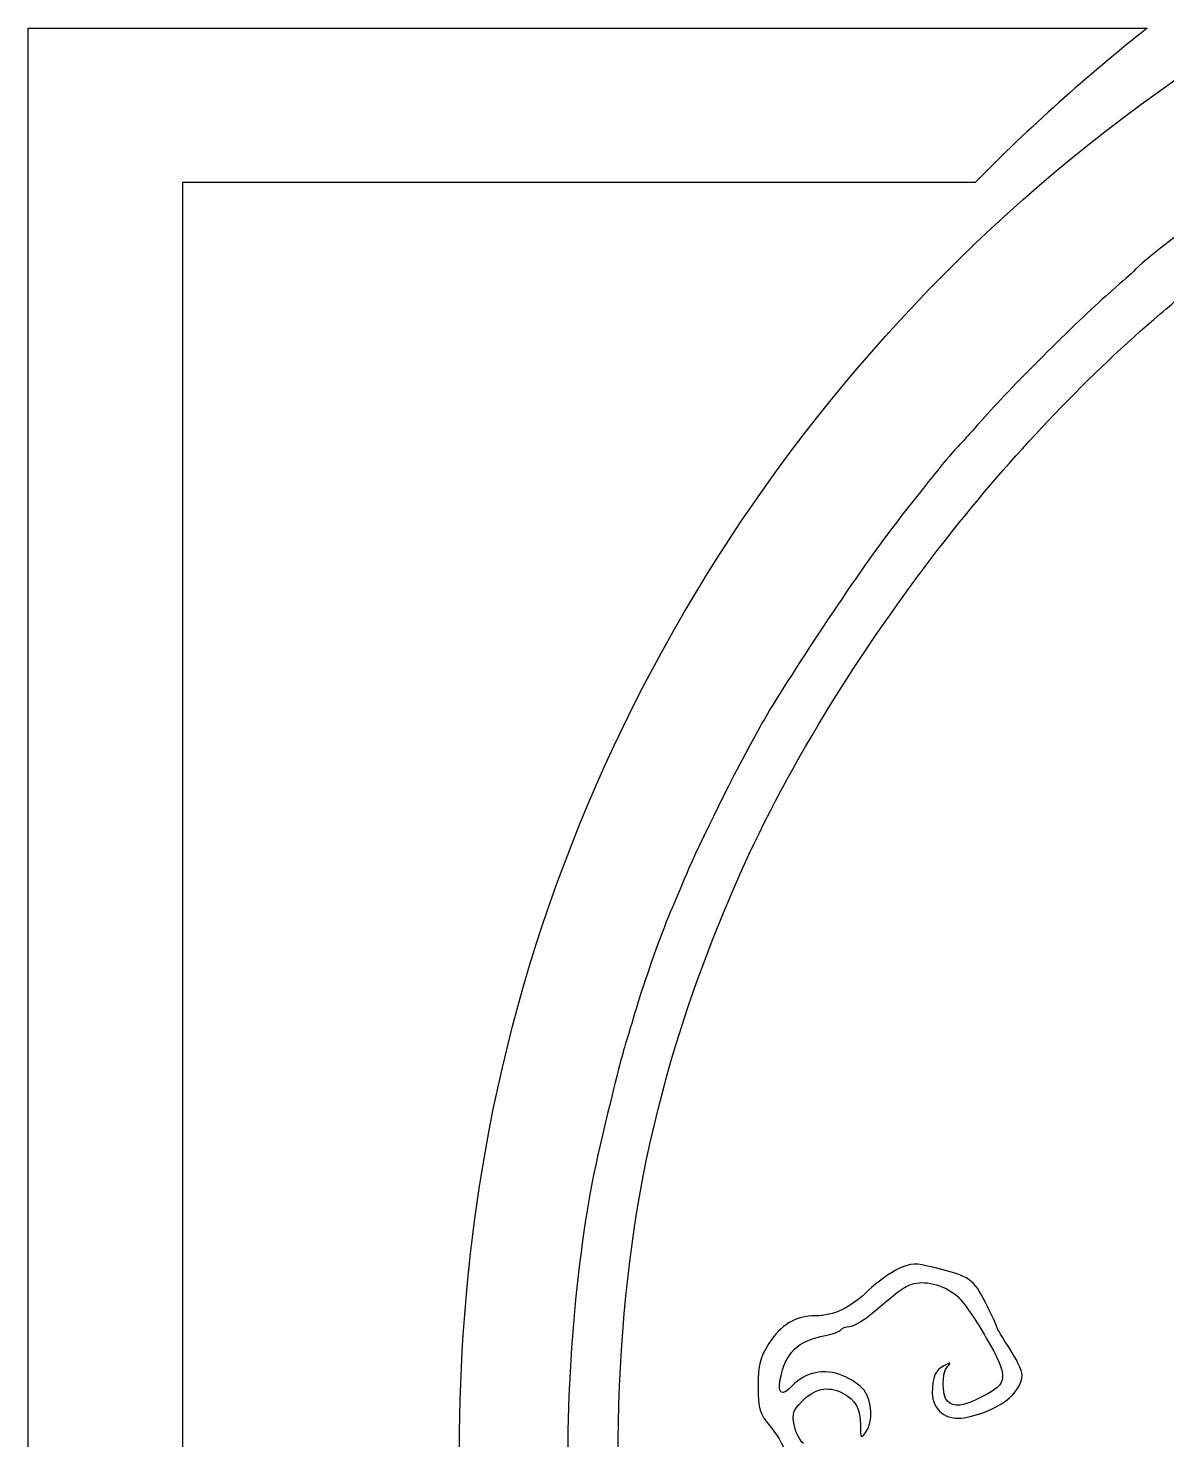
# Model space of a CAD drawing. Extents: x 0 to 136, y -3 to 123.
# Drawn here: x 0 to 36.89, y 66.55 to 112.29 of the extents above; entities that cross this region are included whole.
import ezdxf

# ---------------------------------------------------------------- set-up
doc = ezdxf.new("R2010")
doc.units = 0
doc.layers.add('Calque_1', color=7, linetype='CONTINUOUS')

msp = doc.modelspace()

# ---------------------------------------------------------------- linework, layer by layer
at = {"layer": 'Calque_1', "color": 7}
for p, q in [((0, 20.468899), (0, 112.294755)), ((30.678998, 107.294681), (5.000075, 107.294681)), ((5.000075, 107.294681), (5.000075, 25.468973))]:
    msp.add_line(p, q, dxfattribs=at)
for points in [[(0, 112.294755), (0, 112.294755), (36.251786, 112.294755), (36.251786, 112.294755)], [(36.251786, 112.294755), (34.288949, 110.749221), (32.427513, 109.079085), (30.678998, 107.294681)], [(14.695331, 75.224006), (17.044662, 89.808297), (25.794482, 103.194252), (38.361104, 111.429285)], [(44.121485, 110.350829), (42.824476, 109.70187), (36.398361, 105.112564), (35.802138, 104.409393)], [(35.802138, 104.409393), (35.770106, 104.371669), (35.456077, 104.091388), (35.104203, 103.786549)], [(35.104203, 103.786549), (34.119642, 102.933552), (31.914838, 100.744298), (30.997644, 99.708943)], [(36.674459, 103.036422), (36.930322, 103.253507), (37.209214, 103.496904), (37.294191, 103.577312)], [(29.979978, 96.044078), (32.05657, 98.653753), (34.426728, 101.129384), (36.674459, 103.036422)], [(30.997644, 99.708943), (30.544225, 99.197144), (30.1168, 98.726059), (30.047796, 98.662082)], [(30.047796, 98.662082), (29.8639, 98.491617), (28.624917, 96.942474), (27.81429, 95.869422)], [(23.057688, 84.873102), (24.617079, 88.403451), (27.140428, 92.475559), (29.979978, 96.044078)], [(27.81429, 95.869422), (26.745909, 94.455196), (24.389015, 90.890723), (23.700167, 89.647438)], [(23.700167, 89.647438), (22.902833, 88.208303), (21.718939, 85.834515), (21.321711, 84.878399)], [(19.120547, 67.081748), (19.249664, 73.595643), (20.427716, 78.919071), (23.057688, 84.873102)], [(21.321711, 84.878399), (21.148906, 84.462565), (20.937155, 83.965303), (20.851077, 83.773381)], [(20.851077, 83.773381), (20.604584, 83.22384), (19.913055, 81.284121), (19.689959, 80.516474)], [(19.689959, 80.516474), (19.578396, 80.132627), (19.42134, 79.609197), (19.340934, 79.353295)], [(19.340934, 79.353295), (19.208826, 78.932671), (19.011863, 78.146121), (18.525312, 76.096389)], [(18.525312, 76.096389), (17.749145, 72.826254), (17.328408, 67.859076), (17.534148, 64.393996)], [(19.34624, 42.713711), (14.494981, 52.691471), (12.881912, 63.966788), (14.695331, 75.224006)], [(29.351498, 72.131821), (28.707834, 72.294006), (28.62613, 72.291113), (28.188291, 72.090656)], [(28.188291, 72.090656), (27.929324, 71.972075), (27.48965, 71.655351), (27.211294, 71.386825)], [(31.011444, 71.002137), (30.614583, 71.775976), (30.526953, 71.835623), (29.351498, 72.131821)], [(27.211294, 71.386825), (26.626981, 70.823165), (26.098379, 70.571336), (25.499588, 70.571336)], [(27.346281, 70.658565), (28.295479, 71.462054), (28.393974, 71.531797), (28.696206, 71.614274)], [(28.696206, 71.614274), (29.114572, 71.728461), (29.751971, 71.536124), (30.126903, 71.182544)], [(30.126903, 71.182544), (30.300498, 71.018838), (30.711216, 70.419334), (31.03961, 69.85032)], [(31.381438, 70.204991), (31.381466, 70.246543), (31.214955, 70.605259), (31.011444, 71.002137)], [(25.499588, 70.571336), (24.862951, 70.571336), (24.38258, 70.283537), (23.995202, 69.670087)], [(26.612305, 70.222373), (26.732588, 70.222373), (27.062873, 70.418659), (27.346281, 70.658565)], [(25.832666, 69.934792), (26.071088, 69.979516), (26.294805, 70.06252), (26.329857, 70.119241)], [(26.329857, 70.119241), (26.364938, 70.175962), (26.49205, 70.222373), (26.612305, 70.222373)], [(31.788515, 69.524475), (31.5646, 69.857203), (31.381438, 70.163437), (31.381438, 70.204991)], [(23.995202, 69.670087), (23.692265, 69.190332), (23.646263, 69.008739), (23.646263, 68.292865)], [(24.364744, 68.511192), (24.530352, 69.382906), (24.923544, 69.764239), (25.832666, 69.934792)], [(31.03961, 69.85032), (31.766925, 68.590096), (31.753378, 68.378348), (30.91817, 67.955133)], [(32.19562, 68.649323), (32.19562, 68.797925), (32.01243, 69.19174), (31.788515, 69.524475)], [(26.37394, 68.640879), (25.791914, 68.873766), (25.16665, 68.745132), (24.756017, 68.308018)], [(27.079976, 68.157622), (26.95323, 68.318759), (26.635504, 68.536226), (26.37394, 68.640879)], [(29.679412, 68.960352), (29.38305, 68.808234), (29.287687, 68.591287), (29.287687, 68.069427)], [(29.776383, 67.802959), (29.593136, 67.986225), (29.596975, 68.737904), (29.782028, 68.933851)], [(29.782028, 68.933851), (29.901775, 69.060515), (29.883628, 69.065195), (29.679412, 68.960352)], [(30.323556, 67.270047), (31.384937, 67.462195), (32.19562, 68.059479), (32.19562, 68.649323)], [(23.646263, 68.292865), (23.646263, 67.515377), (23.670534, 67.438466), (24.073321, 66.946742)], [(24.756017, 68.308018), (24.418282, 67.948503), (24.272232, 68.024331), (24.364744, 68.511192)], [(25.0506, 67.788438), (25.456746, 68.212364), (25.912648, 68.312113), (26.367957, 68.076663)], [(27.132243, 66.797841), (27.378849, 67.123836), (27.352377, 67.811293), (27.079976, 68.157622)], [(24.813139, 67.045624), (24.747437, 67.395766), (24.783985, 67.510198), (25.0506, 67.788438)], [(26.367957, 68.076663), (26.807095, 67.849559), (26.961471, 67.571909), (26.961471, 67.009045)], [(29.287687, 68.069427), (29.287687, 67.52031), (29.747173, 67.165709), (30.323556, 67.270047)], [(30.91817, 67.955133), (30.281448, 67.632482), (29.986216, 67.593132), (29.776383, 67.802959)], [(21.103497, 53.065433), (19.698877, 57.535099), (19.025636, 62.293958), (19.120547, 67.081748)], [(24.073321, 66.946742), (24.308158, 66.659908), (24.535065, 66.240023), (24.57754, 66.01367)], [(25.111927, 66.431615), (24.99029, 66.541676), (24.855867, 66.817978), (24.813139, 67.045624)], [(26.961471, 67.009045), (26.961471, 66.599837), (26.972477, 66.586406), (27.132243, 66.797841)]]:
    msp.add_open_spline(points, degree=3, dxfattribs=at)

doc.saveas('drawing.dxf')
